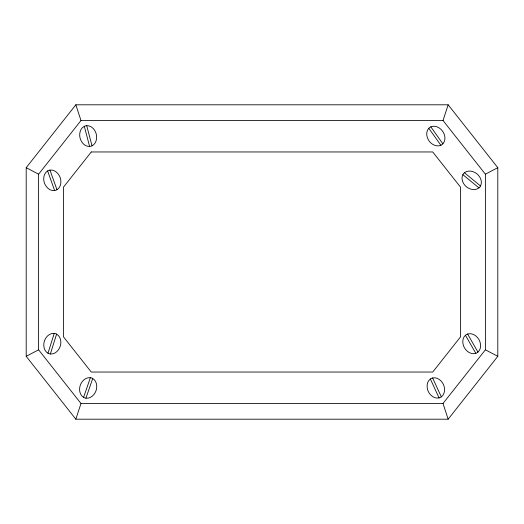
<?xml version="1.0" encoding="UTF-8"?>
<svg xmlns="http://www.w3.org/2000/svg" width="524" height="524" viewBox="0 0 524 524"><rect width="100%" height="100%" fill="white"/><g stroke="black" fill="none" stroke-linecap="round" stroke-linejoin="round"><path stroke-width="0.79" d="M47.992 353.241L54.241 333.375A6.602 6.602 0 0 1 56.605 334.116C59.919 335.923 61.19 340.05 60.777 343.62A13.257 13.257 0 0 1 59.618 347.779C58.026 351.316 54.437 354.421 50.363 353.988A6.602 6.602 0 0 1 47.992 353.241C44.691 351.421 43.426 347.307 43.846 343.737A13.257 13.257 0 0 1 44.999 339.585C46.584 336.054 50.166 332.95 54.241 333.375M50.363 353.988L56.605 334.116M75.842 419.2L26.2 356.32L26.2 167.68L75.842 104.8L448.158 104.8L497.8 167.68L497.8 356.32L448.158 419.2L75.842 419.2L80.984 403.48L38.612 349.809L38.612 174.191L80.984 120.52L443.016 120.52L485.388 174.191L485.388 349.809L443.016 403.48L80.984 403.48M443.016 120.52L448.158 104.8M83.585 397.369L90.383 377.686A6.602 6.602 0 0 1 92.728 378.492C95.99 380.398 97.143 384.557 96.632 388.114A13.257 13.257 0 0 1 95.361 392.24C93.672 395.725 89.997 398.731 85.929 398.188A6.602 6.602 0 0 1 83.585 397.369C80.336 395.463 79.183 391.31 79.7 387.76A13.257 13.257 0 0 1 80.971 383.64C82.654 380.155 86.322 377.156 90.383 377.686M85.929 398.188L92.728 378.492M480.528 185.968C482.44 182.352 480.908 177.872 478.229 175.075A13.257 13.257 0 0 0 474.81 172.448C471.659 170.726 467.369 170.352 464.447 172.737A6.602 6.602 0 0 0 462.862 174.649C460.937 178.271 462.469 182.765 465.155 185.562A13.257 13.257 0 0 0 468.574 188.188C471.731 189.917 476.028 190.284 478.949 187.887A6.602 6.602 0 0 0 480.528 185.968L464.447 172.737M442.898 143.812C445.688 140.818 445.367 136.089 443.507 132.696A13.257 13.257 0 0 0 440.894 129.271C438.293 126.788 434.245 125.315 430.807 126.86A6.602 6.602 0 0 0 428.783 128.295C425.979 131.295 426.3 136.03 428.16 139.43A13.257 13.257 0 0 0 430.78 142.856C433.381 145.338 437.435 146.812 440.881 145.259A6.602 6.602 0 0 0 442.898 143.812L430.807 126.86M477.954 352.095C480.79 349.606 481.143 345.316 479.971 341.923A13.257 13.257 0 0 0 477.954 338.118C475.648 335.006 471.482 332.74 467.598 334.024A6.602 6.602 0 0 0 465.443 335.255C462.594 337.738 462.234 342.034 463.406 345.434A13.257 13.257 0 0 0 465.43 349.253C467.742 352.364 471.914 354.624 475.805 353.327A6.602 6.602 0 0 0 477.954 352.095L467.598 334.024M441.332 396.871C444.378 394.644 445.105 390.4 444.241 386.915A13.257 13.257 0 0 0 442.564 382.946C440.54 379.645 436.59 377.025 432.608 377.961A6.602 6.602 0 0 0 430.355 378.996C427.296 381.217 426.562 385.468 427.427 388.952A13.257 13.257 0 0 0 429.104 392.935C431.134 396.236 435.09 398.862 439.079 397.913A6.602 6.602 0 0 0 441.332 396.871L432.608 377.961M49.963 170.097A6.602 6.602 0 0 0 47.632 170.935C44.396 172.881 43.295 177.04 43.846 180.59A13.257 13.257 0 0 0 45.162 184.69C46.885 188.162 50.579 191.122 54.634 190.546A6.602 6.602 0 0 0 56.972 189.714C60.214 187.775 61.321 183.61 60.771 180.053A13.257 13.257 0 0 0 59.454 175.946C57.732 172.468 54.024 169.507 49.963 170.097L56.972 189.714M84.298 126.31C80.919 127.974 79.465 132.028 79.714 135.611A13.257 13.257 0 0 0 80.67 139.81C82.091 143.412 85.523 146.681 89.611 146.451A6.602 6.602 0 0 0 92.014 145.823C95.407 144.166 96.868 140.105 96.619 136.515A13.257 13.257 0 0 0 95.656 132.31C94.235 128.708 90.796 125.433 86.702 125.675A6.602 6.602 0 0 0 84.298 126.31L89.611 146.451M26.2 356.32L38.612 349.809M485.388 174.191L497.8 167.68M485.388 349.809L497.8 356.32M26.2 167.68L38.612 174.191M462.869 174.649L478.949 187.887M428.783 128.295L440.881 145.259M465.443 335.255L475.805 353.327M430.355 378.996L439.079 397.913M47.632 170.935L54.634 190.546M443.016 403.48L448.158 419.2M75.842 104.8L80.984 120.52M86.702 125.675L92.014 145.816M91.261 151.96L63.43 187.212L63.43 336.788L91.261 372.04L432.739 372.04L460.57 336.788L460.57 187.212L432.739 151.96L91.261 151.96"/></g></svg>
